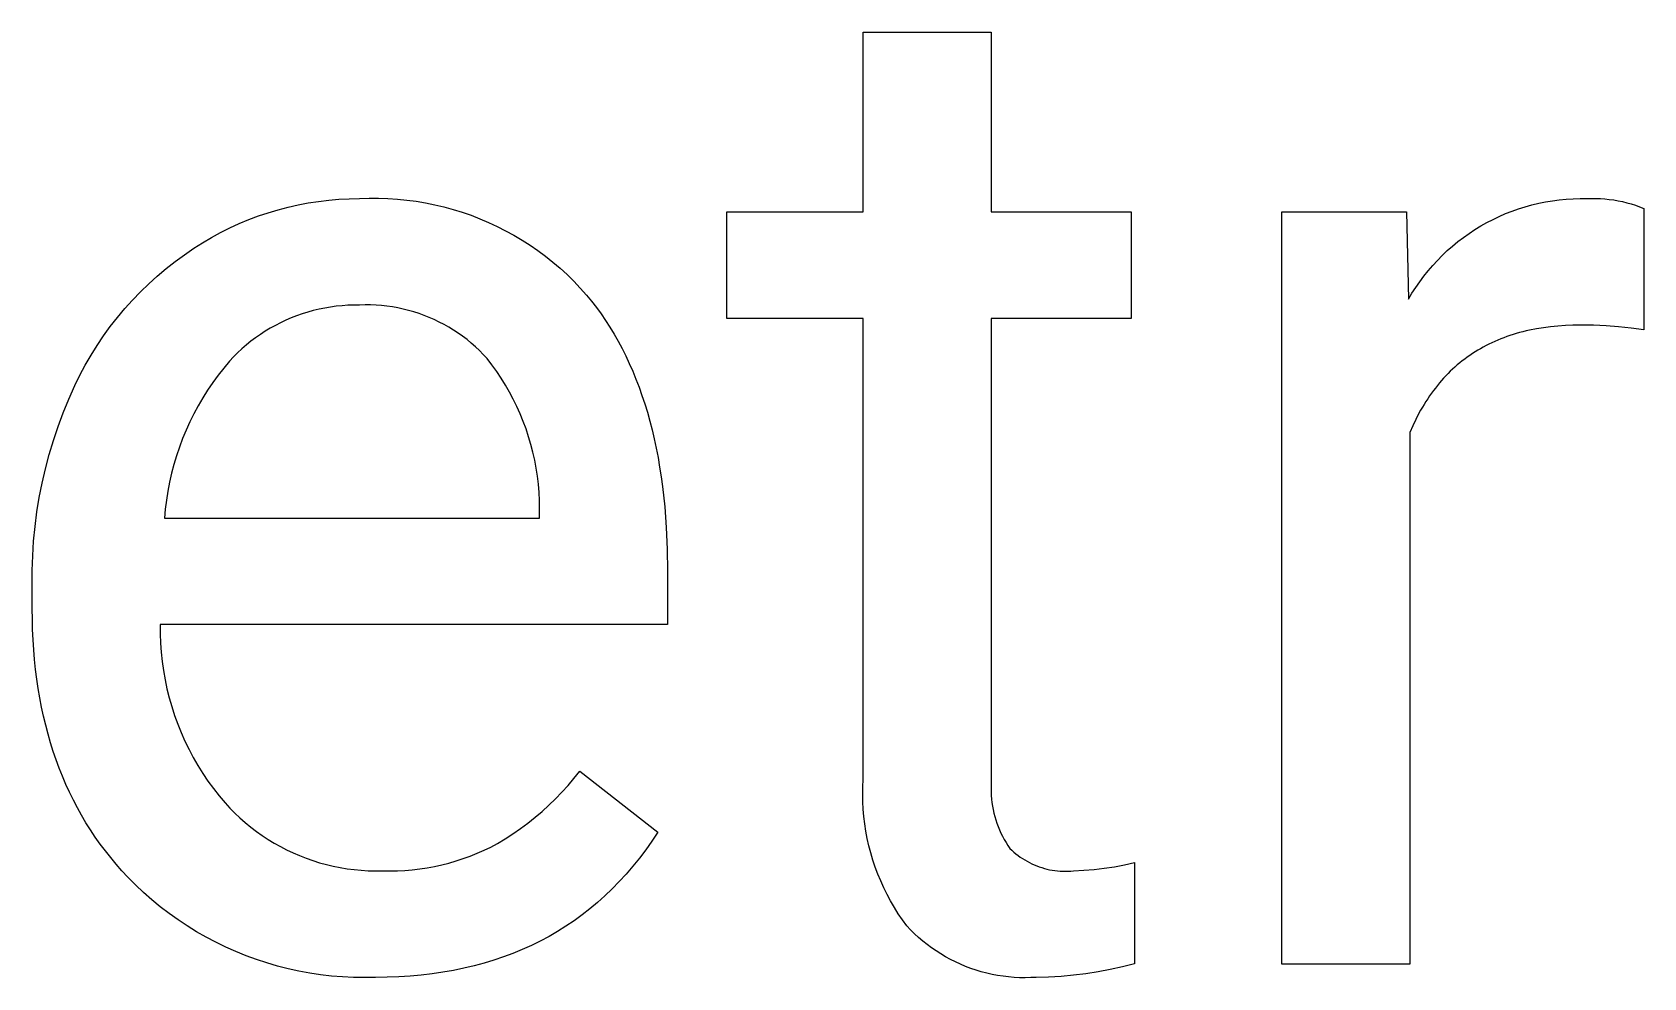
# Model space of a CAD drawing. Header units: millimetres. Extents: x -1576 to 3664, y -445 to 3215.
# Drawn here: x 3437.3 to 3497.2, y 18 to 53.1 of the extents above; entities that cross this region are included whole.
import ezdxf

# ---------------------------------------------------------------- set-up
doc = ezdxf.new("R2010")
doc.units = ezdxf.units.MM
doc.header["$MEASUREMENT"] = 0
doc.layers.add('Domyślny', color=7, linetype='Continuous', true_color=0x000000)

msp = doc.modelspace()

# ---------------------------------------------------------------- linework, layer by layer
at = {"layer": 'Domyślny'}
for p, q in [((3468.177, 46.401), (3468.177, 53.073)), ((3468.177, 53.073), (3472.933, 53.073)), ((3472.933, 53.073), (3472.933, 46.401)), ((3447.194, 46.665), (3447.57, 46.736)), ((3447.57, 46.736), (3447.949, 46.794)), ((3447.949, 46.794), (3448.33, 46.839)), ((3448.33, 46.839), (3448.712, 46.871)), ((3448.712, 46.871), (3449.094, 46.89)), ((3449.094, 46.89), (3449.478, 46.896)), ((3449.478, 46.896), (3449.829, 46.909)), ((3449.829, 46.909), (3450.18, 46.91)), ((3450.18, 46.91), (3450.531, 46.899)), ((3450.531, 46.899), (3450.882, 46.877)), ((3450.882, 46.877), (3451.231, 46.843)), ((3451.231, 46.843), (3451.579, 46.797)), ((3451.579, 46.797), (3451.926, 46.739)), ((3451.926, 46.739), (3452.27, 46.669)), ((3493.01, 46.665), (3493.261, 46.725)), ((3493.261, 46.725), (3493.513, 46.776)), ((3493.513, 46.776), (3493.768, 46.818)), ((3493.768, 46.818), (3494.023, 46.851)), ((3494.023, 46.851), (3494.28, 46.876)), ((3494.28, 46.876), (3494.537, 46.891)), ((3494.537, 46.891), (3494.795, 46.898)), ((3494.795, 46.898), (3495.053, 46.896)), ((3495.053, 46.896), (3495.219, 46.902)), ((3495.219, 46.902), (3495.385, 46.902)), ((3495.385, 46.902), (3495.551, 46.896)), ((3495.551, 46.896), (3495.716, 46.885)), ((3495.716, 46.885), (3495.882, 46.868)), ((3495.882, 46.868), (3496.046, 46.845)), ((3496.046, 46.845), (3496.21, 46.817)), ((3496.21, 46.817), (3496.372, 46.783)), ((3496.372, 46.783), (3496.533, 46.743)), ((3496.533, 46.743), (3496.693, 46.698)), ((3496.693, 46.698), (3496.851, 46.647)), ((3445.006, 45.968), (3445.36, 46.116)), ((3445.36, 46.116), (3445.719, 46.251)), ((3445.719, 46.251), (3446.082, 46.373)), ((3446.082, 46.373), (3446.449, 46.483)), ((3446.449, 46.483), (3446.82, 46.58)), ((3446.82, 46.58), (3447.194, 46.665)), ((3452.27, 46.669), (3452.612, 46.588)), ((3452.612, 46.588), (3452.951, 46.496)), ((3452.951, 46.496), (3453.286, 46.392)), ((3453.286, 46.392), (3453.618, 46.277)), ((3453.618, 46.277), (3453.946, 46.15)), ((3453.946, 46.15), (3454.269, 46.013)), ((3463.115, 42.448), (3463.115, 46.401)), ((3463.115, 46.401), (3468.177, 46.401)), ((3472.933, 46.401), (3478.123, 46.401)), ((3478.123, 46.401), (3478.123, 42.448)), ((3483.721, 18.479), (3483.721, 46.401)), ((3483.721, 46.401), (3488.346, 46.401)), ((3488.346, 46.401), (3488.424, 43.158)), ((3491.334, 46.007), (3491.563, 46.126)), ((3491.563, 46.126), (3491.796, 46.236)), ((3491.796, 46.236), (3492.032, 46.339)), ((3492.032, 46.339), (3492.272, 46.433)), ((3492.272, 46.433), (3492.515, 46.519)), ((3492.515, 46.519), (3492.761, 46.596)), ((3492.761, 46.596), (3493.01, 46.665)), ((3496.851, 46.647), (3497.007, 46.591)), ((3497.007, 46.591), (3497.161, 46.529)), ((3497.161, 46.529), (3497.161, 42.019)), ((3443.979, 45.455), (3444.315, 45.638)), ((3444.315, 45.638), (3444.658, 45.809)), ((3444.658, 45.809), (3445.006, 45.968)), ((3454.269, 46.013), (3454.588, 45.865)), ((3454.588, 45.865), (3454.901, 45.706)), ((3454.901, 45.706), (3455.209, 45.537)), ((3455.209, 45.537), (3455.511, 45.357)), ((3490.464, 45.455), (3490.674, 45.604)), ((3490.674, 45.604), (3490.889, 45.746)), ((3490.889, 45.746), (3491.109, 45.88)), ((3491.109, 45.88), (3491.334, 46.007)), ((3442.972, 44.814), (3443.325, 45.054)), ((3443.325, 45.054), (3443.648, 45.26)), ((3443.648, 45.26), (3443.979, 45.455)), ((3455.511, 45.357), (3455.806, 45.167)), ((3455.806, 45.167), (3456.096, 44.968)), ((3456.096, 44.968), (3456.378, 44.758)), ((3489.679, 44.787), (3489.866, 44.964)), ((3489.866, 44.964), (3490.06, 45.134)), ((3490.06, 45.134), (3490.259, 45.298)), ((3490.259, 45.298), (3490.464, 45.455)), ((3441.964, 44.021), (3442.291, 44.297)), ((3442.291, 44.297), (3442.627, 44.561)), ((3442.627, 44.561), (3442.972, 44.814)), ((3456.378, 44.758), (3456.653, 44.54)), ((3456.653, 44.54), (3456.92, 44.312)), ((3456.92, 44.312), (3457.18, 44.075)), ((3489.155, 44.218), (3489.323, 44.413)), ((3489.323, 44.413), (3489.498, 44.603)), ((3489.498, 44.603), (3489.679, 44.787)), ((3441.341, 43.437), (3441.648, 43.734)), ((3441.648, 43.734), (3441.964, 44.021)), ((3457.18, 44.075), (3457.431, 43.83)), ((3457.431, 43.83), (3457.674, 43.576)), ((3488.694, 43.597), (3488.841, 43.809)), ((3488.841, 43.809), (3488.994, 44.016)), ((3488.994, 44.016), (3489.155, 44.218)), ((3440.759, 42.811), (3441.045, 43.129)), ((3441.045, 43.129), (3441.341, 43.437)), ((3457.674, 43.576), (3457.908, 43.315)), ((3457.908, 43.315), (3458.093, 43.088)), ((3458.093, 43.088), (3458.272, 42.855)), ((3488.424, 43.158), (3488.555, 43.38)), ((3488.555, 43.38), (3488.694, 43.597)), ((3440.485, 42.483), (3440.759, 42.811)), ((3447.14, 42.546), (3446.938, 42.467)), ((3447.344, 42.618), (3447.14, 42.546)), ((3447.551, 42.683), (3447.344, 42.618)), ((3447.76, 42.74), (3447.551, 42.683)), ((3447.971, 42.791), (3447.76, 42.74)), ((3448.183, 42.835), (3447.971, 42.791)), ((3448.397, 42.871), (3448.183, 42.835)), ((3448.612, 42.9), (3448.397, 42.871)), ((3448.828, 42.921), (3448.612, 42.9)), ((3449.044, 42.936), (3448.828, 42.921)), ((3449.261, 42.942), (3449.044, 42.936)), ((3449.478, 42.942), (3449.261, 42.942)), ((3449.681, 42.948), (3449.478, 42.942)), ((3449.885, 42.947), (3449.681, 42.948)), ((3450.089, 42.939), (3449.885, 42.947)), ((3450.292, 42.924), (3450.089, 42.939)), ((3450.495, 42.903), (3450.292, 42.924)), ((3450.696, 42.874), (3450.495, 42.903)), ((3450.897, 42.838), (3450.696, 42.874)), ((3451.097, 42.796), (3450.897, 42.838)), ((3451.294, 42.747), (3451.097, 42.796)), ((3451.49, 42.692), (3451.294, 42.747)), ((3451.684, 42.629), (3451.49, 42.692)), ((3451.876, 42.56), (3451.684, 42.629)), ((3452.066, 42.485), (3451.876, 42.56)), ((3458.272, 42.855), (3458.445, 42.616)), ((3458.445, 42.616), (3458.613, 42.371)), ((3439.971, 41.8), (3440.222, 42.146)), ((3440.222, 42.146), (3440.485, 42.483)), ((3445.975, 41.972), (3445.793, 41.854)), ((3446.16, 42.084), (3445.975, 41.972)), ((3446.35, 42.189), (3446.16, 42.084)), ((3446.542, 42.289), (3446.35, 42.189)), ((3446.739, 42.381), (3446.542, 42.289)), ((3446.938, 42.467), (3446.739, 42.381)), ((3452.252, 42.403), (3452.066, 42.485)), ((3452.436, 42.315), (3452.252, 42.403)), ((3452.617, 42.221), (3452.436, 42.315)), ((3452.794, 42.121), (3452.617, 42.221)), ((3452.968, 42.014), (3452.794, 42.121)), ((3453.138, 41.902), (3452.968, 42.014)), ((3453.304, 41.784), (3453.138, 41.902)), ((3458.613, 42.371), (3458.774, 42.12)), ((3458.774, 42.12), (3458.93, 41.863)), ((3468.177, 42.448), (3463.115, 42.448)), ((3468.177, 25.332), (3468.177, 42.448)), ((3478.123, 42.448), (3472.933, 42.448)), ((3472.933, 42.448), (3472.933, 25.266)), ((3492.549, 41.92), (3492.429, 41.885)), ((3492.671, 41.952), (3492.549, 41.92)), ((3492.795, 41.982), (3492.671, 41.952)), ((3492.92, 42.01), (3492.795, 41.982)), ((3493.174, 42.061), (3492.92, 42.01)), ((3493.434, 42.103), (3493.174, 42.061)), ((3493.699, 42.138), (3493.434, 42.103)), ((3493.971, 42.166), (3493.699, 42.138)), ((3494.249, 42.185), (3493.971, 42.166)), ((3494.532, 42.197), (3494.249, 42.185)), ((3494.821, 42.201), (3494.532, 42.197)), ((3495.291, 42.196), (3494.821, 42.201)), ((3495.761, 42.175), (3495.291, 42.196)), ((3496.229, 42.139), (3495.761, 42.175)), ((3496.696, 42.087), (3496.229, 42.139)), ((3497.161, 42.019), (3496.696, 42.087)), ((3439.506, 41.083), (3439.733, 41.445)), ((3439.733, 41.445), (3439.971, 41.8)), ((3445.109, 41.321), (3444.95, 41.173)), ((3445.273, 41.463), (3445.109, 41.321)), ((3445.442, 41.599), (3445.273, 41.463)), ((3445.615, 41.729), (3445.442, 41.599)), ((3445.793, 41.854), (3445.615, 41.729)), ((3453.467, 41.661), (3453.304, 41.784)), ((3453.624, 41.532), (3453.467, 41.661)), ((3453.778, 41.398), (3453.624, 41.532)), ((3453.927, 41.259), (3453.778, 41.398)), ((3458.93, 41.863), (3459.079, 41.6)), ((3459.079, 41.6), (3459.223, 41.331)), ((3459.223, 41.331), (3459.361, 41.056)), ((3491.098, 41.325), (3490.997, 41.266)), ((3491.201, 41.383), (3491.098, 41.325)), ((3491.305, 41.438), (3491.201, 41.383)), ((3491.411, 41.491), (3491.305, 41.438)), ((3491.518, 41.543), (3491.411, 41.491)), ((3491.627, 41.593), (3491.518, 41.543)), ((3491.737, 41.64), (3491.627, 41.593)), ((3491.849, 41.686), (3491.737, 41.64)), ((3491.962, 41.73), (3491.849, 41.686)), ((3492.076, 41.772), (3491.962, 41.73)), ((3492.192, 41.812), (3492.076, 41.772)), ((3492.31, 41.849), (3492.192, 41.812)), ((3492.429, 41.885), (3492.31, 41.849)), ((3439.092, 40.336), (3439.293, 40.713)), ((3439.293, 40.713), (3439.506, 41.083)), ((3444.648, 40.863), (3444.431, 40.603)), ((3444.796, 41.021), (3444.648, 40.863)), ((3444.95, 41.173), (3444.796, 41.021)), ((3454.07, 41.114), (3453.927, 41.259)), ((3454.209, 40.965), (3454.07, 41.114)), ((3454.393, 40.727), (3454.209, 40.965)), ((3454.569, 40.482), (3454.393, 40.727)), ((3459.361, 41.056), (3459.493, 40.775)), ((3459.493, 40.775), (3459.62, 40.488)), ((3490.238, 40.721), (3490.15, 40.644)), ((3490.328, 40.796), (3490.238, 40.721)), ((3490.419, 40.869), (3490.328, 40.796)), ((3490.512, 40.94), (3490.419, 40.869)), ((3490.606, 41.009), (3490.512, 40.94)), ((3490.701, 41.076), (3490.606, 41.009)), ((3490.798, 41.141), (3490.701, 41.076)), ((3490.897, 41.205), (3490.798, 41.141)), ((3490.997, 41.266), (3490.897, 41.205)), ((3438.904, 39.952), (3439.092, 40.336)), ((3444.224, 40.337), (3444.025, 40.064)), ((3444.431, 40.603), (3444.224, 40.337)), ((3454.736, 40.232), (3454.569, 40.482)), ((3454.894, 39.976), (3454.736, 40.232)), ((3459.62, 40.488), (3459.74, 40.195)), ((3459.74, 40.195), (3459.854, 39.895)), ((3489.652, 40.142), (3489.574, 40.052)), ((3489.731, 40.231), (3489.652, 40.142)), ((3489.812, 40.317), (3489.731, 40.231)), ((3489.894, 40.402), (3489.812, 40.317)), ((3489.978, 40.485), (3489.894, 40.402)), ((3490.063, 40.565), (3489.978, 40.485)), ((3490.15, 40.644), (3490.063, 40.565)), ((3438.681, 39.454), (3438.904, 39.952)), ((3443.657, 39.498), (3443.487, 39.206)), ((3443.836, 39.784), (3443.657, 39.498)), ((3444.025, 40.064), (3443.836, 39.784)), ((3455.044, 39.715), (3454.894, 39.976)), ((3455.186, 39.449), (3455.044, 39.715)), ((3459.854, 39.895), (3459.963, 39.59)), ((3459.963, 39.59), (3460.066, 39.279)), ((3489.206, 39.57), (3489.137, 39.468)), ((3489.277, 39.67), (3489.206, 39.57)), ((3489.349, 39.769), (3489.277, 39.67)), ((3489.423, 39.865), (3489.349, 39.769)), ((3489.498, 39.959), (3489.423, 39.865)), ((3489.574, 40.052), (3489.498, 39.959)), ((3438.283, 38.438), (3438.474, 38.949)), ((3438.474, 38.949), (3438.681, 39.454)), ((3443.327, 38.908), (3443.176, 38.606)), ((3443.487, 39.206), (3443.327, 38.908)), ((3455.318, 39.179), (3455.186, 39.449)), ((3455.441, 38.904), (3455.318, 39.179)), ((3455.554, 38.626), (3455.441, 38.904)), ((3460.066, 39.279), (3460.163, 38.962)), ((3460.163, 38.962), (3460.254, 38.638)), ((3488.814, 38.928), (3488.695, 38.699)), ((3488.876, 39.04), (3488.814, 38.928)), ((3488.939, 39.15), (3488.876, 39.04)), ((3489.003, 39.258), (3488.939, 39.15)), ((3489.07, 39.364), (3489.003, 39.258)), ((3489.137, 39.468), (3489.07, 39.364)), ((3438.109, 37.92), (3438.283, 38.438)), ((3443.037, 38.298), (3442.907, 37.986)), ((3443.176, 38.606), (3443.037, 38.298)), ((3455.659, 38.343), (3455.554, 38.626)), ((3455.753, 38.057), (3455.659, 38.343)), ((3460.254, 38.638), (3460.339, 38.309)), ((3460.339, 38.309), (3460.418, 37.974)), ((3488.581, 38.461), (3488.474, 38.216)), ((3488.695, 38.699), (3488.581, 38.461)), ((3437.952, 37.398), (3438.109, 37.92)), ((3442.907, 37.986), (3442.788, 37.67)), ((3455.838, 37.769), (3455.753, 38.057)), ((3455.913, 37.477), (3455.838, 37.769)), ((3460.418, 37.974), (3460.491, 37.632)), ((3488.474, 38.216), (3488.474, 18.479)), ((3437.813, 36.87), (3437.952, 37.398)), ((3442.68, 37.35), (3442.583, 37.027)), ((3442.788, 37.67), (3442.68, 37.35)), ((3455.979, 37.184), (3455.913, 37.477)), ((3456.034, 36.888), (3455.979, 37.184)), ((3460.491, 37.632), (3460.559, 37.285)), ((3460.559, 37.285), (3460.62, 36.932)), ((3437.69, 36.338), (3437.813, 36.87)), ((3442.496, 36.7), (3442.421, 36.371)), ((3442.583, 37.027), (3442.496, 36.7)), ((3456.08, 36.59), (3456.034, 36.888)), ((3456.115, 36.291), (3456.08, 36.59)), ((3460.62, 36.932), (3460.676, 36.572)), ((3460.676, 36.572), (3460.726, 36.207)), ((3437.585, 35.803), (3437.69, 36.338)), ((3442.357, 36.04), (3442.303, 35.706)), ((3442.421, 36.371), (3442.357, 36.04)), ((3456.141, 35.991), (3456.115, 36.291)), ((3456.156, 35.691), (3456.141, 35.991)), ((3460.726, 36.207), (3460.808, 35.457)), ((3437.497, 35.264), (3437.585, 35.803)), ((3442.261, 35.371), (3442.231, 35.035)), ((3442.303, 35.706), (3442.261, 35.371)), ((3456.161, 35.39), (3456.156, 35.691)), ((3456.161, 35.035), (3456.161, 35.39)), ((3460.808, 35.457), (3460.867, 34.684)), ((3437.374, 34.18), (3437.427, 34.723)), ((3437.427, 34.723), (3437.497, 35.264)), ((3442.231, 35.035), (3456.161, 35.035)), ((3437.34, 33.635), (3437.374, 34.18)), ((3460.867, 34.684), (3460.902, 33.887)), ((3437.323, 33.09), (3437.34, 33.635)), ((3460.902, 33.887), (3460.914, 33.065)), ((3437.323, 32.544), (3437.323, 33.09)), ((3460.914, 33.065), (3460.914, 31.081)), ((3437.323, 31.668), (3437.323, 32.544)), ((3437.327, 31.281), (3437.323, 31.668)), ((3437.337, 30.898), (3437.327, 31.281)), ((3437.354, 30.521), (3437.337, 30.898)), ((3437.379, 30.148), (3437.354, 30.521)), ((3460.914, 31.081), (3442.076, 31.081)), ((3442.076, 31.081), (3442.076, 30.738)), ((3442.076, 30.738), (3442.088, 30.395)), ((3437.41, 29.781), (3437.379, 30.148)), ((3442.088, 30.395), (3442.112, 30.053)), ((3442.112, 30.053), (3442.147, 29.712)), ((3437.448, 29.418), (3437.41, 29.781)), ((3437.493, 29.06), (3437.448, 29.418)), ((3442.147, 29.712), (3442.195, 29.372)), ((3442.195, 29.372), (3442.254, 29.034)), ((3437.545, 28.707), (3437.493, 29.06)), ((3442.254, 29.034), (3442.326, 28.699)), ((3437.604, 28.359), (3437.545, 28.707)), ((3437.67, 28.016), (3437.604, 28.359)), ((3442.326, 28.699), (3442.408, 28.366)), ((3442.408, 28.366), (3442.503, 28.036)), ((3437.742, 27.678), (3437.67, 28.016)), ((3437.822, 27.344), (3437.742, 27.678)), ((3442.503, 28.036), (3442.609, 27.71)), ((3442.609, 27.71), (3442.726, 27.388)), ((3437.909, 27.016), (3437.822, 27.344)), ((3438.002, 26.692), (3437.909, 27.016)), ((3442.726, 27.388), (3442.854, 27.07)), ((3442.854, 27.07), (3442.993, 26.756)), ((3438.102, 26.374), (3438.002, 26.692)), ((3438.21, 26.06), (3438.102, 26.374)), ((3442.993, 26.756), (3443.144, 26.448)), ((3443.144, 26.448), (3443.304, 26.145)), ((3438.324, 25.751), (3438.21, 26.06)), ((3438.445, 25.448), (3438.324, 25.751)), ((3443.304, 26.145), (3443.476, 25.848)), ((3443.476, 25.848), (3443.657, 25.557)), ((3438.573, 25.149), (3438.445, 25.448)), ((3438.709, 24.854), (3438.573, 25.149)), ((3443.657, 25.557), (3443.849, 25.272)), ((3443.849, 25.272), (3444.05, 24.995)), ((3457.217, 25.111), (3457.439, 25.37)), ((3457.439, 25.37), (3457.651, 25.637)), ((3457.651, 25.637), (3460.555, 23.371)), ((3468.163, 25.056), (3468.177, 25.332)), ((3472.926, 25.134), (3472.923, 25.002)), ((3472.933, 25.266), (3472.926, 25.134)), ((3438.851, 24.565), (3438.709, 24.854)), ((3438.999, 24.281), (3438.851, 24.565)), ((3444.05, 24.995), (3444.261, 24.724)), ((3444.261, 24.724), (3444.482, 24.461)), ((3456.505, 24.376), (3456.75, 24.613)), ((3456.75, 24.613), (3456.988, 24.858)), ((3456.988, 24.858), (3457.217, 25.111)), ((3468.16, 24.781), (3468.163, 25.056)), ((3468.165, 24.505), (3468.16, 24.781)), ((3472.923, 25.002), (3472.924, 24.87)), ((3472.924, 24.87), (3472.931, 24.738)), ((3472.931, 24.738), (3472.941, 24.606)), ((3472.941, 24.606), (3472.957, 24.475)), ((3439.155, 24.002), (3438.999, 24.281)), ((3439.318, 23.727), (3439.155, 24.002)), ((3444.482, 24.461), (3444.66, 24.268)), ((3444.66, 24.268), (3444.845, 24.082)), ((3444.845, 24.082), (3445.036, 23.901)), ((3455.992, 23.926), (3456.252, 24.147)), ((3456.252, 24.147), (3456.505, 24.376)), ((3468.18, 24.23), (3468.165, 24.505)), ((3468.204, 23.955), (3468.18, 24.23)), ((3468.237, 23.681), (3468.204, 23.955)), ((3472.957, 24.475), (3472.976, 24.345)), ((3472.976, 24.345), (3473.001, 24.215)), ((3473.001, 24.215), (3473.029, 24.086)), ((3473.029, 24.086), (3473.062, 23.958)), ((3473.062, 23.958), (3473.1, 23.831)), ((3439.488, 23.458), (3439.318, 23.727)), ((3439.664, 23.193), (3439.488, 23.458)), ((3445.036, 23.901), (3445.234, 23.728)), ((3445.234, 23.728), (3445.438, 23.562)), ((3445.438, 23.562), (3445.647, 23.403)), ((3445.647, 23.403), (3445.861, 23.251)), ((3455.172, 23.314), (3455.452, 23.509)), ((3455.452, 23.509), (3455.725, 23.713)), ((3455.725, 23.713), (3455.992, 23.926)), ((3460.555, 23.371), (3460.333, 23.039)), ((3468.28, 23.409), (3468.237, 23.681)), ((3468.331, 23.138), (3468.28, 23.409)), ((3473.1, 23.831), (3473.142, 23.706)), ((3473.142, 23.706), (3473.188, 23.582)), ((3473.188, 23.582), (3473.238, 23.46)), ((3473.238, 23.46), (3473.293, 23.34)), ((3473.293, 23.34), (3473.352, 23.221)), ((3439.848, 22.933), (3439.664, 23.193)), ((3440.038, 22.679), (3439.848, 22.933)), ((3445.861, 23.251), (3446.081, 23.106)), ((3446.081, 23.106), (3446.305, 22.97)), ((3446.305, 22.97), (3446.535, 22.841)), ((3446.535, 22.841), (3446.768, 22.72)), ((3454.098, 22.703), (3454.348, 22.823)), ((3454.348, 22.823), (3454.594, 22.952)), ((3454.594, 22.952), (3454.885, 23.128)), ((3454.885, 23.128), (3455.172, 23.314)), ((3460.333, 23.039), (3460.104, 22.718)), ((3468.392, 22.869), (3468.331, 23.138)), ((3468.462, 22.602), (3468.392, 22.869)), ((3473.352, 23.221), (3473.415, 23.105)), ((3473.415, 23.105), (3473.481, 22.991)), ((3473.481, 22.991), (3473.552, 22.879)), ((3473.552, 22.879), (3473.626, 22.77)), ((3473.626, 22.77), (3473.698, 22.701)), ((3440.236, 22.429), (3440.038, 22.679)), ((3440.44, 22.184), (3440.236, 22.429)), ((3440.651, 21.944), (3440.44, 22.184)), ((3446.768, 22.72), (3447.006, 22.608)), ((3447.006, 22.608), (3447.247, 22.504)), ((3447.247, 22.504), (3447.492, 22.408)), ((3447.492, 22.408), (3447.74, 22.321)), ((3447.74, 22.321), (3447.991, 22.242)), ((3447.991, 22.242), (3448.244, 22.173)), ((3448.244, 22.173), (3448.5, 22.112)), ((3452.257, 22.101), (3452.528, 22.161)), ((3452.528, 22.161), (3452.796, 22.229)), ((3452.796, 22.229), (3453.063, 22.307)), ((3453.063, 22.307), (3453.326, 22.393)), ((3453.326, 22.393), (3453.587, 22.488)), ((3453.587, 22.488), (3453.844, 22.591)), ((3453.844, 22.591), (3454.098, 22.703)), ((3459.869, 22.408), (3459.627, 22.108)), ((3460.104, 22.718), (3459.869, 22.408)), ((3468.541, 22.338), (3468.462, 22.602)), ((3468.628, 22.077), (3468.541, 22.338)), ((3473.698, 22.701), (3473.773, 22.635)), ((3473.773, 22.635), (3473.849, 22.571)), ((3473.849, 22.571), (3473.928, 22.51)), ((3473.928, 22.51), (3474.008, 22.451)), ((3474.008, 22.451), (3474.091, 22.395)), ((3474.091, 22.395), (3474.175, 22.343)), ((3474.175, 22.343), (3474.262, 22.293)), ((3474.262, 22.293), (3474.349, 22.246)), ((3474.349, 22.246), (3474.439, 22.202)), ((3474.439, 22.202), (3474.53, 22.161)), ((3474.53, 22.161), (3474.622, 22.123)), ((3477.504, 22.092), (3477.878, 22.161)), ((3477.878, 22.161), (3478.25, 22.243)), ((3478.25, 22.243), (3478.25, 18.486)), ((3440.87, 21.708), (3440.651, 21.944)), ((3441.158, 21.418), (3440.87, 21.708)), ((3448.5, 22.112), (3448.758, 22.06)), ((3448.758, 22.06), (3449.017, 22.017)), ((3449.017, 22.017), (3449.277, 21.983)), ((3449.277, 21.983), (3449.539, 21.958)), ((3449.539, 21.958), (3449.802, 21.942)), ((3449.802, 21.942), (3450.064, 21.936)), ((3450.064, 21.936), (3450.327, 21.938)), ((3450.327, 21.938), (3450.604, 21.934)), ((3450.604, 21.934), (3450.882, 21.939)), ((3450.882, 21.939), (3451.159, 21.953)), ((3451.159, 21.953), (3451.435, 21.977)), ((3451.435, 21.977), (3451.71, 22.009)), ((3451.71, 22.009), (3451.984, 22.051)), ((3451.984, 22.051), (3452.257, 22.101)), ((3459.378, 21.819), (3459.122, 21.54)), ((3459.627, 22.108), (3459.378, 21.819)), ((3468.725, 21.818), (3468.628, 22.077)), ((3468.83, 21.563), (3468.725, 21.818)), ((3468.943, 21.312), (3468.83, 21.563)), ((3474.622, 22.123), (3474.715, 22.088)), ((3474.715, 22.088), (3474.81, 22.057)), ((3474.81, 22.057), (3474.905, 22.028)), ((3474.905, 22.028), (3475.002, 22.004)), ((3475.002, 22.004), (3475.099, 21.982)), ((3475.099, 21.982), (3475.197, 21.963)), ((3475.197, 21.963), (3475.295, 21.948)), ((3475.295, 21.948), (3475.394, 21.937)), ((3475.394, 21.937), (3475.494, 21.929)), ((3475.494, 21.929), (3475.593, 21.924)), ((3475.593, 21.924), (3475.693, 21.922)), ((3475.693, 21.922), (3475.792, 21.924)), ((3475.792, 21.924), (3475.892, 21.929)), ((3475.892, 21.929), (3475.991, 21.938)), ((3475.991, 21.938), (3476.371, 21.958)), ((3476.371, 21.958), (3476.75, 21.99)), ((3476.75, 21.99), (3477.128, 22.035)), ((3477.128, 22.035), (3477.504, 22.092)), ((3441.456, 21.138), (3441.158, 21.418)), ((3441.763, 20.867), (3441.456, 21.138)), ((3458.589, 21.014), (3458.313, 20.767)), ((3458.859, 21.272), (3458.589, 21.014)), ((3459.122, 21.54), (3458.859, 21.272)), ((3469.065, 21.065), (3468.943, 21.312)), ((3469.196, 20.822), (3469.065, 21.065)), ((3442.079, 20.608), (3441.763, 20.867)), ((3442.403, 20.359), (3442.079, 20.608)), ((3442.736, 20.121), (3442.403, 20.359)), ((3458.03, 20.53), (3457.74, 20.304)), ((3458.313, 20.767), (3458.03, 20.53)), ((3469.334, 20.583), (3469.196, 20.822)), ((3469.48, 20.349), (3469.334, 20.583)), ((3469.634, 20.121), (3469.48, 20.349)), ((3443.077, 19.894), (3442.736, 20.121)), ((3443.425, 19.679), (3443.077, 19.894)), ((3457.139, 19.883), (3456.829, 19.689)), ((3457.443, 20.088), (3457.139, 19.883)), ((3457.74, 20.304), (3457.443, 20.088)), ((3469.796, 19.898), (3469.634, 20.121)), ((3469.938, 19.748), (3469.796, 19.898)), ((3470.085, 19.604), (3469.938, 19.748)), ((3443.78, 19.476), (3443.425, 19.679)), ((3444.142, 19.285), (3443.78, 19.476)), ((3444.51, 19.107), (3444.142, 19.285)), ((3455.856, 19.168), (3455.518, 19.015)), ((3456.187, 19.331), (3455.856, 19.168)), ((3456.511, 19.504), (3456.187, 19.331)), ((3456.829, 19.689), (3456.511, 19.504)), ((3470.236, 19.465), (3470.085, 19.604)), ((3470.393, 19.331), (3470.236, 19.465)), ((3470.553, 19.203), (3470.393, 19.331)), ((3470.719, 19.08), (3470.553, 19.203)), ((3444.884, 18.941), (3444.51, 19.107)), ((3445.263, 18.787), (3444.884, 18.941)), ((3445.647, 18.646), (3445.263, 18.787)), ((3446.036, 18.519), (3445.647, 18.646)), ((3454.464, 18.621), (3454.099, 18.51)), ((3454.822, 18.742), (3454.464, 18.621)), ((3455.174, 18.873), (3454.822, 18.742)), ((3455.518, 19.015), (3455.174, 18.873)), ((3470.888, 18.963), (3470.719, 19.08)), ((3471.061, 18.852), (3470.888, 18.963)), ((3471.238, 18.747), (3471.061, 18.852)), ((3471.419, 18.649), (3471.238, 18.747)), ((3471.603, 18.556), (3471.419, 18.649)), ((3471.79, 18.47), (3471.603, 18.556)), ((3446.429, 18.405), (3446.036, 18.519)), ((3446.825, 18.303), (3446.429, 18.405)), ((3447.225, 18.216), (3446.825, 18.303)), ((3447.627, 18.142), (3447.225, 18.216)), ((3448.031, 18.081), (3447.627, 18.142)), ((3448.438, 18.034), (3448.031, 18.081)), ((3448.846, 18.001), (3448.438, 18.034)), ((3449.254, 17.982), (3448.846, 18.001)), ((3449.663, 17.976), (3449.254, 17.982)), ((3450.072, 17.984), (3449.663, 17.976)), ((3450.506, 17.99), (3450.072, 17.984)), ((3450.932, 18.005), (3450.506, 17.99)), ((3451.352, 18.032), (3450.932, 18.005)), ((3451.765, 18.069), (3451.352, 18.032)), ((3452.171, 18.116), (3451.765, 18.069)), ((3452.57, 18.174), (3452.171, 18.116)), ((3452.963, 18.242), (3452.57, 18.174)), ((3453.348, 18.321), (3452.963, 18.242)), ((3453.727, 18.41), (3453.348, 18.321)), ((3454.099, 18.51), (3453.727, 18.41)), ((3471.98, 18.391), (3471.79, 18.47)), ((3472.172, 18.318), (3471.98, 18.391)), ((3472.367, 18.252), (3472.172, 18.318)), ((3472.564, 18.193), (3472.367, 18.252)), ((3472.763, 18.14), (3472.564, 18.193)), ((3472.964, 18.095), (3472.763, 18.14)), ((3473.166, 18.056), (3472.964, 18.095)), ((3473.369, 18.025), (3473.166, 18.056)), ((3473.574, 18), (3473.369, 18.025)), ((3473.779, 17.983), (3473.574, 18)), ((3473.984, 17.972), (3473.779, 17.983)), ((3474.19, 17.969), (3473.984, 17.972)), ((3474.396, 17.973), (3474.19, 17.969)), ((3474.601, 17.984), (3474.396, 17.973)), ((3475.063, 17.994), (3474.601, 17.984)), ((3475.524, 18.02), (3475.063, 17.994)), ((3475.984, 18.06), (3475.524, 18.02)), ((3476.442, 18.115), (3475.984, 18.06)), ((3476.898, 18.186), (3476.442, 18.115)), ((3477.352, 18.271), (3476.898, 18.186)), ((3477.803, 18.371), (3477.352, 18.271)), ((3478.25, 18.486), (3477.803, 18.371)), ((3488.474, 18.479), (3483.721, 18.479))]:
    msp.add_line(p, q, dxfattribs=at)

doc.saveas('drawing.dxf')
